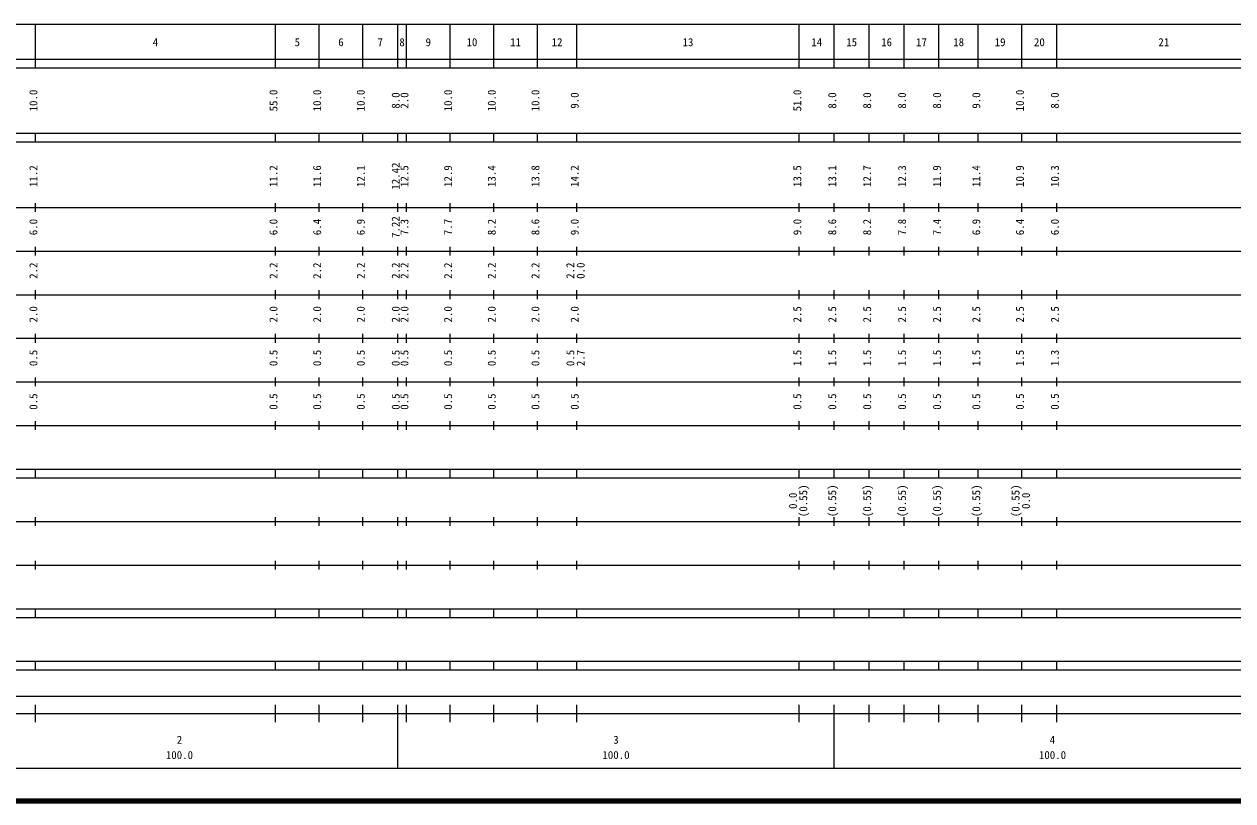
# Model space of a CAD drawing. Units: millimetres on the paper, enlarged 1000 times. Extents: x 40000 to 680000, y 20000 to 380000.
# Drawn here: x 182432 to 459312, y 20000 to 198000 of the extents above; entities that cross this region are included whole.
import ezdxf
from ezdxf.enums import TextEntityAlignment as Align

# ---------------------------------------------------------------- set-up
doc = ezdxf.new("R2010")
doc.units = ezdxf.units.MM
doc.header["$LTSCALE"] = 1000
doc.layers.add('M-TTL', color=2, linetype='Continuous', lineweight=140)
doc.layers.add('M-TTL-BAND', color=7, linetype='Continuous', lineweight=25)
doc.styles.add('ＭＳ ゴシック', font='')
doc.styles.get('ＭＳ ゴシック').set_extended_font_data('MS Gothic')

msp = doc.modelspace()

# ---------------------------------------------------------------- linework, layer by layer
at = {"layer": 'M-TTL'}
msp.add_line((40000, 20000), (680000, 20000), dxfattribs=at)
at = {"layer": 'M-TTL-BAND'}
for p, q in [((68000, 198000), (579000, 198000)), ((185000, 188000), (185000, 198000)), ((240000, 188000), (240000, 198000)), ((250000, 188000), (250000, 198000)), ((260000, 188000), (260000, 198000)), ((268000, 188000), (268000, 198000)), ((270000, 188000), (270000, 198000)), ((280000, 188000), (280000, 198000)), ((290000, 188000), (290000, 198000)), ((300000, 188000), (300000, 198000)), ((309000, 188000), (309000, 198000)), ((360000, 188000), (360000, 198000)), ((368000, 188000), (368000, 198000)), ((376000, 188000), (376000, 198000)), ((384000, 188000), (384000, 198000)), ((392000, 188000), (392000, 198000)), ((401000, 188000), (401000, 198000)), ((411000, 188000), (411000, 198000)), ((419000, 188000), (419000, 198000)), ((40000, 190000), (579000, 190000)), ((40000, 188000), (579000, 188000)), ((40000, 173000), (579000, 173000)), ((185000, 171000), (185000, 173000)), ((240000, 171000), (240000, 173000)), ((250000, 171000), (250000, 173000)), ((260000, 171000), (260000, 173000)), ((268000, 171000), (268000, 173000)), ((270000, 171000), (270000, 173000)), ((280000, 171000), (280000, 173000)), ((290000, 171000), (290000, 173000)), ((300000, 171000), (300000, 173000)), ((309000, 171000), (309000, 173000)), ((360000, 171000), (360000, 173000)), ((368000, 171000), (368000, 173000)), ((376000, 171000), (376000, 173000)), ((384000, 171000), (384000, 173000)), ((392000, 171000), (392000, 173000)), ((401000, 171000), (401000, 173000)), ((411000, 171000), (411000, 173000)), ((419000, 171000), (419000, 173000)), ((40000, 171000), (579000, 171000)), ((40000, 156000), (579000, 156000)), ((185000, 155000), (185000, 157000)), ((240000, 155000), (240000, 157000)), ((250000, 155000), (250000, 157000)), ((260000, 155000), (260000, 157000)), ((268000, 155000), (268000, 157000)), ((270000, 155000), (270000, 157000)), ((280000, 155000), (280000, 157000)), ((290000, 155000), (290000, 157000)), ((300000, 155000), (300000, 157000)), ((309000, 155000), (309000, 157000)), ((360000, 155000), (360000, 157000)), ((368000, 155000), (368000, 157000)), ((376000, 155000), (376000, 157000)), ((384000, 155000), (384000, 157000)), ((392000, 155000), (392000, 157000)), ((401000, 155000), (401000, 157000)), ((411000, 155000), (411000, 157000)), ((419000, 155000), (419000, 157000)), ((185000, 145000), (185000, 147000)), ((240000, 145000), (240000, 147000)), ((250000, 145000), (250000, 147000)), ((260000, 145000), (260000, 147000)), ((268000, 145000), (268000, 147000)), ((270000, 145000), (270000, 147000)), ((280000, 145000), (280000, 147000)), ((290000, 145000), (290000, 147000)), ((300000, 145000), (300000, 147000)), ((309000, 145000), (309000, 147000)), ((360000, 145000), (360000, 147000)), ((368000, 145000), (368000, 147000)), ((376000, 145000), (376000, 147000)), ((384000, 145000), (384000, 147000)), ((392000, 145000), (392000, 147000)), ((401000, 145000), (401000, 147000)), ((411000, 145000), (411000, 147000)), ((419000, 145000), (419000, 147000)), ((46000, 146000), (579000, 146000)), ((52000, 136000), (579000, 136000)), ((185000, 135000), (185000, 137000)), ((240000, 135000), (240000, 137000)), ((250000, 135000), (250000, 137000)), ((260000, 135000), (260000, 137000)), ((268000, 135000), (268000, 137000)), ((270000, 135000), (270000, 137000)), ((280000, 135000), (280000, 137000)), ((290000, 135000), (290000, 137000)), ((300000, 135000), (300000, 137000)), ((309000, 135000), (309000, 137000)), ((360000, 135000), (360000, 137000)), ((368000, 135000), (368000, 137000)), ((376000, 135000), (376000, 137000)), ((384000, 135000), (384000, 137000)), ((392000, 135000), (392000, 137000)), ((401000, 135000), (401000, 137000)), ((411000, 135000), (411000, 137000)), ((419000, 135000), (419000, 137000)), ((46000, 126000), (579000, 126000)), ((185000, 125000), (185000, 127000)), ((240000, 125000), (240000, 127000)), ((250000, 125000), (250000, 127000)), ((260000, 125000), (260000, 127000)), ((268000, 125000), (268000, 127000)), ((270000, 125000), (270000, 127000)), ((280000, 125000), (280000, 127000)), ((290000, 125000), (290000, 127000)), ((300000, 125000), (300000, 127000)), ((309000, 125000), (309000, 127000)), ((360000, 125000), (360000, 127000)), ((368000, 125000), (368000, 127000)), ((376000, 125000), (376000, 127000)), ((384000, 125000), (384000, 127000)), ((392000, 125000), (392000, 127000)), ((401000, 125000), (401000, 127000)), ((411000, 125000), (411000, 127000)), ((419000, 125000), (419000, 127000)), ((185000, 115000), (185000, 117000)), ((240000, 115000), (240000, 117000)), ((250000, 115000), (250000, 117000)), ((260000, 115000), (260000, 117000)), ((268000, 115000), (268000, 117000)), ((270000, 115000), (270000, 117000)), ((280000, 115000), (280000, 117000)), ((290000, 115000), (290000, 117000)), ((300000, 115000), (300000, 117000)), ((309000, 115000), (309000, 117000)), ((360000, 115000), (360000, 117000)), ((368000, 115000), (368000, 117000)), ((376000, 115000), (376000, 117000)), ((384000, 115000), (384000, 117000)), ((392000, 115000), (392000, 117000)), ((401000, 115000), (401000, 117000)), ((411000, 115000), (411000, 117000)), ((419000, 115000), (419000, 117000)), ((52000, 116000), (579000, 116000)), ((46000, 106000), (579000, 106000)), ((185000, 105000), (185000, 107000)), ((240000, 105000), (240000, 107000)), ((250000, 105000), (250000, 107000)), ((260000, 105000), (260000, 107000)), ((268000, 105000), (268000, 107000)), ((270000, 105000), (270000, 107000)), ((280000, 105000), (280000, 107000)), ((290000, 105000), (290000, 107000)), ((300000, 105000), (300000, 107000)), ((309000, 105000), (309000, 107000)), ((360000, 105000), (360000, 107000)), ((368000, 105000), (368000, 107000)), ((376000, 105000), (376000, 107000)), ((384000, 105000), (384000, 107000)), ((392000, 105000), (392000, 107000)), ((401000, 105000), (401000, 107000)), ((411000, 105000), (411000, 107000)), ((419000, 105000), (419000, 107000)), ((40000, 96000), (579000, 96000)), ((185000, 94000), (185000, 96000)), ((240000, 94000), (240000, 96000)), ((250000, 94000), (250000, 96000)), ((260000, 94000), (260000, 96000)), ((268000, 94000), (268000, 96000)), ((270000, 94000), (270000, 96000)), ((280000, 94000), (280000, 96000)), ((290000, 94000), (290000, 96000)), ((300000, 94000), (300000, 96000)), ((309000, 94000), (309000, 96000)), ((360000, 94000), (360000, 96000)), ((368000, 94000), (368000, 96000)), ((376000, 94000), (376000, 96000)), ((384000, 94000), (384000, 96000)), ((392000, 94000), (392000, 96000)), ((401000, 94000), (401000, 96000)), ((411000, 94000), (411000, 96000)), ((419000, 94000), (419000, 96000)), ((40000, 94000), (579000, 94000)), ((49000, 84000), (579000, 84000)), ((185000, 83000), (185000, 85000)), ((240000, 83000), (240000, 85000)), ((250000, 83000), (250000, 85000)), ((260000, 83000), (260000, 85000)), ((268000, 83000), (268000, 85000)), ((270000, 83000), (270000, 85000)), ((280000, 83000), (280000, 85000)), ((290000, 83000), (290000, 85000)), ((300000, 83000), (300000, 85000)), ((309000, 83000), (309000, 85000)), ((360000, 83000), (360000, 85000)), ((368000, 83000), (368000, 85000)), ((376000, 83000), (376000, 85000)), ((384000, 83000), (384000, 85000)), ((392000, 83000), (392000, 85000)), ((401000, 83000), (401000, 85000)), ((411000, 83000), (411000, 85000)), ((419000, 83000), (419000, 85000)), ((185000, 73000), (185000, 75000)), ((240000, 73000), (240000, 75000)), ((250000, 73000), (250000, 75000)), ((260000, 73000), (260000, 75000)), ((268000, 73000), (268000, 75000)), ((270000, 73000), (270000, 75000)), ((280000, 73000), (280000, 75000)), ((290000, 73000), (290000, 75000)), ((300000, 73000), (300000, 75000)), ((309000, 73000), (309000, 75000)), ((360000, 73000), (360000, 75000)), ((368000, 73000), (368000, 75000)), ((376000, 73000), (376000, 75000)), ((384000, 73000), (384000, 75000)), ((392000, 73000), (392000, 75000)), ((401000, 73000), (401000, 75000)), ((411000, 73000), (411000, 75000)), ((419000, 73000), (419000, 75000)), ((40000, 74000), (579000, 74000)), ((40000, 64000), (579000, 64000)), ((185000, 62000), (185000, 64000)), ((240000, 62000), (240000, 64000)), ((250000, 62000), (250000, 64000)), ((260000, 62000), (260000, 64000)), ((268000, 62000), (268000, 64000)), ((270000, 62000), (270000, 64000)), ((280000, 62000), (280000, 64000)), ((290000, 62000), (290000, 64000)), ((300000, 62000), (300000, 64000)), ((309000, 62000), (309000, 64000)), ((360000, 62000), (360000, 64000)), ((368000, 62000), (368000, 64000)), ((376000, 62000), (376000, 64000)), ((384000, 62000), (384000, 64000)), ((392000, 62000), (392000, 64000)), ((401000, 62000), (401000, 64000)), ((411000, 62000), (411000, 64000)), ((419000, 62000), (419000, 64000)), ((40000, 62000), (579000, 62000)), ((40000, 52000), (579000, 52000)), ((40000, 50000), (579000, 50000)), ((185000, 50000), (185000, 52000)), ((240000, 50000), (240000, 52000)), ((250000, 50000), (250000, 52000)), ((260000, 50000), (260000, 52000)), ((268000, 50000), (268000, 52000)), ((270000, 50000), (270000, 52000)), ((280000, 50000), (280000, 52000)), ((290000, 50000), (290000, 52000)), ((300000, 50000), (300000, 52000)), ((309000, 50000), (309000, 52000)), ((360000, 50000), (360000, 52000)), ((368000, 50000), (368000, 52000)), ((376000, 50000), (376000, 52000)), ((384000, 50000), (384000, 52000)), ((392000, 50000), (392000, 52000)), ((401000, 50000), (401000, 52000)), ((411000, 50000), (411000, 52000)), ((419000, 50000), (419000, 52000)), ((71000, 44000), (565000, 44000)), ((185000, 38000), (185000, 42000)), ((240000, 38000), (240000, 42000)), ((250000, 38000), (250000, 42000)), ((260000, 38000), (260000, 42000)), ((268000, 27500), (268000, 42000)), ((270000, 38000), (270000, 42000)), ((280000, 38000), (280000, 42000)), ((290000, 38000), (290000, 42000)), ((300000, 38000), (300000, 42000)), ((309000, 38000), (309000, 42000)), ((360000, 38000), (360000, 42000)), ((368000, 27500), (368000, 42000)), ((376000, 38000), (376000, 42000)), ((384000, 38000), (384000, 42000)), ((392000, 38000), (392000, 42000)), ((401000, 38000), (401000, 42000)), ((411000, 38000), (411000, 42000)), ((419000, 38000), (419000, 42000)), ((40000, 40000), (579000, 40000)), ((68000, 27500), (579000, 27500))]:
    msp.add_line(p, q, dxfattribs=at)

# ---------------------------------------------------------------- texts
at = {"layer": 'M-TTL-BAND', "style": 'ＭＳ ゴシック'}
for s, p in [('4', (212500, 192405)), ('5', (245000, 192405)), ('6', (255000, 192405)), ('7', (264000, 192405)), ('8', (269000, 192405)), ('9', (275000, 192405)), ('10', (285000, 192405)), ('11', (295000, 192405)), ('12', (304500, 192405)), ('13', (334500, 192405)), ('14', (364000, 192405)), ('15', (372000, 192405)), ('16', (380000, 192405)), ('17', (388000, 192405)), ('18', (396500, 192405)), ('19', (406000, 192405)), ('20', (415000, 192405)), ('21', (443500, 192405)), ('2', (218000, 32523)), ('3', (318000, 32523)), ('4', (418000, 32523)), ('100.0', (218000, 29033)), ('100.0', (318000, 29033)), ('100.0', (418000, 29033))]:
    msp.add_text(s, height=1833, dxfattribs=at).set_placement(p, align=Align.BOTTOM_CENTER)
for s, p in [('10.0', (186000, 180500)), ('55.0', (241000, 180500)), ('10.0', (251000, 180500)), ('10.0', (261000, 180500)), ('10.0', (281000, 180500)), ('10.0', (291000, 180500)), ('10.0', (301000, 180500)), ('51.0', (361000, 180500)), ('10.0', (412000, 180500)), ('8.0', (269000, 180500)), ('2.0', (271000, 180500)), ('9.0', (310000, 180500)), ('8.0', (369000, 180500)), ('8.0', (377000, 180500)), ('8.0', (385000, 180500)), ('8.0', (393000, 180500)), ('9.0', (402000, 180500)), ('8.0', (420000, 180500)), ('12.42', (269000, 163174)), ('11.2', (186000, 163174)), ('11.2', (241000, 163174)), ('11.6', (251000, 163174)), ('12.1', (261000, 163174)), ('12.5', (271000, 163174)), ('12.9', (281000, 163174)), ('13.4', (291000, 163174)), ('13.8', (301000, 163174)), ('14.2', (310000, 163174)), ('13.5', (361000, 163174)), ('13.1', (369000, 163174)), ('12.7', (377000, 163174)), ('12.3', (385000, 163174)), ('11.9', (393000, 163174)), ('11.4', (402000, 163174)), ('10.9', (412000, 163174)), ('10.3', (420000, 163174)), ('6.0', (186000, 151500)), ('6.0', (241000, 151500)), ('6.4', (251000, 151500)), ('6.9', (261000, 151500)), ('7.22', (269000, 151500)), ('7.3', (271000, 151500)), ('7.7', (281000, 151500)), ('8.2', (291000, 151500)), ('8.6', (301000, 151500)), ('9.0', (310000, 151500)), ('9.0', (361000, 151500)), ('8.6', (369000, 151500)), ('8.2', (377000, 151500)), ('7.8', (385000, 151500)), ('7.4', (393000, 151500)), ('6.9', (402000, 151500)), ('6.4', (412000, 151500)), ('6.0', (420000, 151500)), ('2.2', (186000, 141500)), ('2.2', (241000, 141500)), ('2.2', (251000, 141500)), ('2.2', (261000, 141500)), ('2.2', (269000, 141500)), ('2.2', (271000, 141500)), ('2.2', (281000, 141500)), ('2.2', (291000, 141500)), ('2.2', (301000, 141500)), ('2.2', (309000, 141500)), ('0.0', (311370, 141500)), ('2.0', (186000, 131500)), ('2.0', (241000, 131500)), ('2.0', (251000, 131500)), ('2.0', (261000, 131500)), ('2.0', (269000, 131500)), ('2.0', (271000, 131500)), ('2.0', (281000, 131500)), ('2.0', (291000, 131500)), ('2.0', (301000, 131500)), ('2.0', (310000, 131500)), ('2.5', (361000, 131500)), ('2.5', (369000, 131500)), ('2.5', (377000, 131500)), ('2.5', (385000, 131500)), ('2.5', (393000, 131500)), ('2.5', (402000, 131500)), ('2.5', (412000, 131500)), ('2.5', (420000, 131500)), ('0.5', (186000, 121500)), ('0.5', (241000, 121500)), ('0.5', (251000, 121500)), ('0.5', (261000, 121500)), ('0.5', (269000, 121500)), ('0.5', (271000, 121500)), ('0.5', (281000, 121500)), ('0.5', (291000, 121500)), ('0.5', (301000, 121500)), ('0.5', (309000, 121500)), ('2.7', (311370, 121500)), ('1.5', (361000, 121500)), ('1.5', (369000, 121500)), ('1.5', (377000, 121500)), ('1.5', (385000, 121500)), ('1.5', (393000, 121500)), ('1.5', (402000, 121500)), ('1.5', (412000, 121500)), ('1.3', (420000, 121500)), ('0.5', (186000, 111500)), ('0.5', (241000, 111500)), ('0.5', (251000, 111500)), ('0.5', (261000, 111500)), ('0.5', (269000, 111500)), ('0.5', (271000, 111500)), ('0.5', (281000, 111500)), ('0.5', (291000, 111500)), ('0.5', (301000, 111500)), ('0.5', (310000, 111500)), ('0.5', (361000, 111500)), ('0.5', (369000, 111500)), ('0.5', (377000, 111500)), ('0.5', (385000, 111500)), ('0.5', (393000, 111500)), ('0.5', (402000, 111500)), ('0.5', (412000, 111500)), ('0.5', (420000, 111500)), ('(0.55)', (362370, 88764)), ('(0.55)', (369000, 88764)), ('(0.55)', (377000, 88764)), ('(0.55)', (385000, 88764)), ('(0.55)', (393000, 88764)), ('(0.55)', (402000, 88764)), ('(0.55)', (411000, 88764)), ('0.0', (360000, 88764)), ('0.0', (413370, 88764))]:
    msp.add_text(s, height=1833, rotation=90, dxfattribs=at).set_placement(p, align=Align.BOTTOM_CENTER)

doc.saveas('drawing.dxf')
